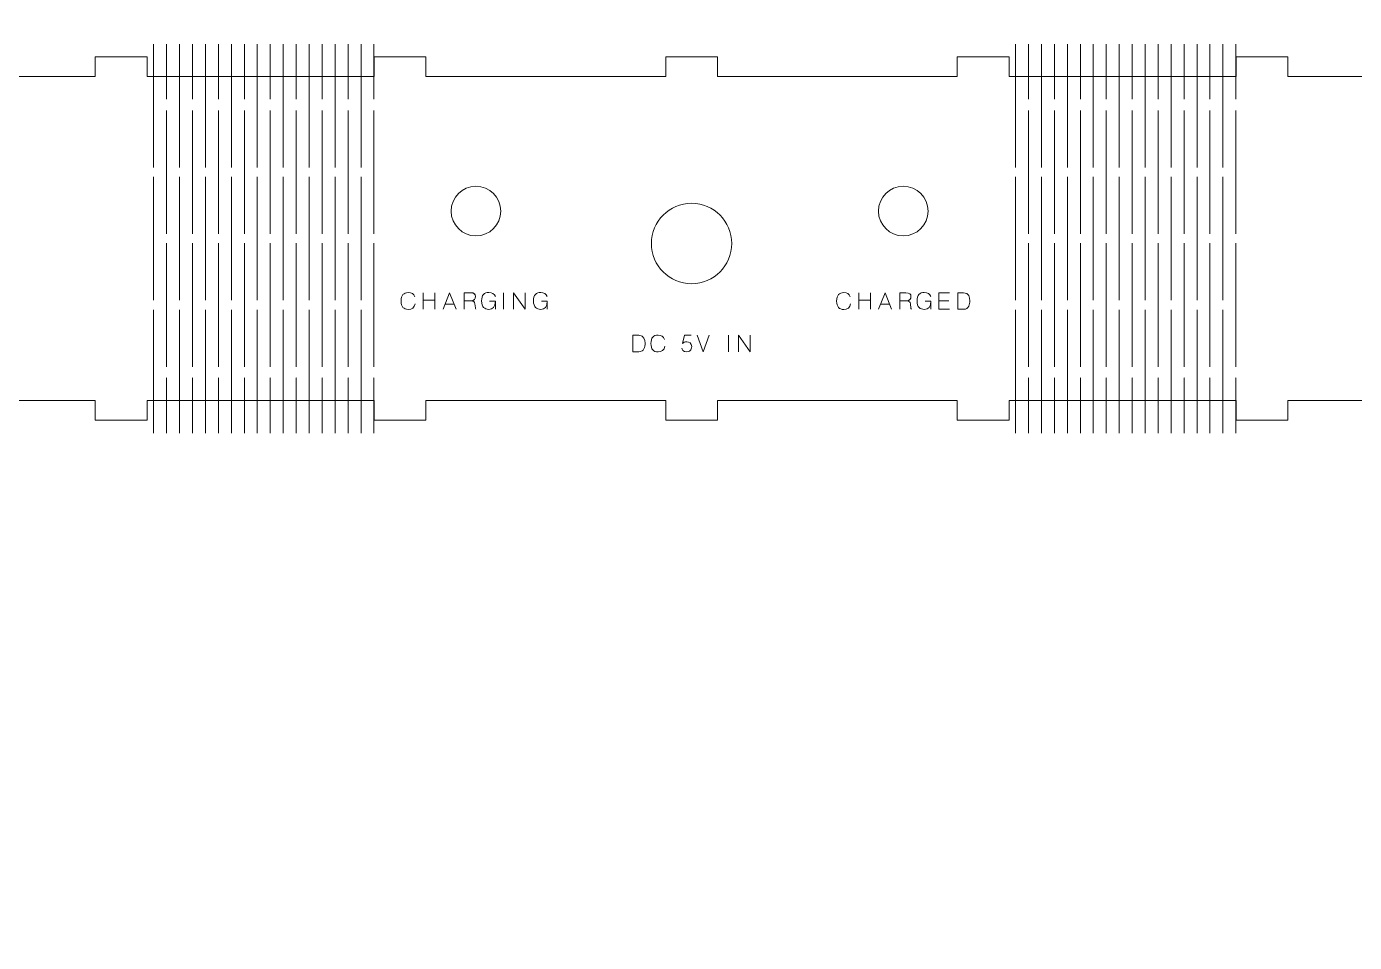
# Model space of a CAD drawing. Header units: inches. Extents: x 15 to 785, y -665 to -15.
# Drawn here: x 195.1 to 400, y -337.8 to -196.5 of the extents above; entities that cross this region are included whole.
import ezdxf

# ---------------------------------------------------------------- set-up
doc = ezdxf.new("R2010")
doc.units = ezdxf.units.IN
doc.header["$MEASUREMENT"] = 0
doc.layers.add('Layer 1', color=7, linetype='Continuous')

# ---------------------------------------------------------------- blocks, each defined once
blk = doc.blocks.new('block 2')
at = {"layer": 'Layer 1', "color": 179, "lineweight": 9, "true_color": 0x231f20}
blk.add_open_spline([(785, -570), (785, -578.28), (778.28, -585), (770, -585), (770, -585), (30, -585), (30, -585), (21.72, -585), (15, -578.28), (15, -570), (15, -570), (15, -30), (15, -30), (15, -21.72), (21.72, -15), (30, -15), (30, -15), (770, -15), (770, -15), (778.28, -15), (785, -21.72), (785, -30), (785, -30), (785, -570), (785, -570)], degree=3, knots=[0, 0, 0, 0, 1, 1, 1, 2, 2, 2, 3, 3, 3, 4, 4, 4, 5, 5, 5, 6, 6, 6, 7, 7, 7, 8, 8, 8, 8], dxfattribs=at)
blk = doc.blocks.new('block 4')
at = {"layer": 'Layer 1', "color": 30, "lineweight": 9, "true_color": 0xf89725}
for points, knots in [([(288.67, -246.69), (288.67, -246.69), (288.67, -244.14), (288.67, -244.14), (288.67, -244.14), (289.58, -244.14), (289.58, -244.14), (290.42, -244.14), (290.52, -244.85), (290.54, -245.38), (290.57, -245.91), (290.39, -246.69), (289.58, -246.69), (289.58, -246.69), (288.67, -246.69), (288.67, -246.69)], [0, 0, 0, 0, 1, 1, 1, 2, 2, 2, 3, 3, 3, 4, 4, 4, 5, 5, 5, 5]), ([(288.67, -246.69), (288.67, -246.69), (288.67, -244.14), (288.67, -244.14), (288.67, -244.14), (289.58, -244.14), (289.58, -244.14), (290.42, -244.14), (290.52, -244.85), (290.54, -245.38), (290.57, -245.91), (290.39, -246.69), (289.58, -246.69), (289.58, -246.69), (288.67, -246.69), (288.67, -246.69)], [0, 0, 0, 0, 1, 1, 1, 2, 2, 2, 3, 3, 3, 4, 4, 4, 5, 5, 5, 5]), ([(293.6, -245.83), (293.48, -246.44), (293.12, -246.71), (292.54, -246.71), (291.84, -246.71), (291.44, -246.32), (291.44, -245.41), (291.44, -244.51), (291.84, -244.11), (292.54, -244.11), (293.04, -244.11), (293.39, -244.32), (293.54, -244.77), (293.39, -244.32), (293.04, -244.11), (292.54, -244.11), (291.84, -244.11), (291.44, -244.51), (291.44, -245.41), (291.44, -246.32), (291.84, -246.71), (292.54, -246.71), (293.12, -246.71), (293.48, -246.44), (293.6, -245.83)], [0, 0, 0, 0, 1, 1, 1, 2, 2, 2, 3, 3, 3, 4, 4, 4, 5, 5, 5, 6, 6, 6, 7, 7, 7, 8, 8, 8, 8]), ([(296.6, -244.14), (296.6, -244.14), (296.32, -245.41), (296.32, -245.41), (296.52, -245.24), (296.64, -245.14), (296.99, -245.14), (297.34, -245.14), (297.74, -245.37), (297.74, -245.87), (297.74, -246.08), (297.62, -246.7), (296.99, -246.7), (296.36, -246.7), (296.27, -246.33), (296.23, -246.13), (296.27, -246.33), (296.36, -246.7), (296.99, -246.7), (297.62, -246.7), (297.74, -246.08), (297.74, -245.87), (297.74, -245.37), (297.34, -245.14), (296.99, -245.14), (296.64, -245.14), (296.52, -245.24), (296.32, -245.41), (296.32, -245.41), (296.6, -244.14), (296.6, -244.14), (296.6, -244.14), (297.66, -244.14), (297.66, -244.14), (297.66, -244.14), (296.6, -244.14), (296.6, -244.14)], [0, 0, 0, 0, 1, 1, 1, 2, 2, 2, 3, 3, 3, 4, 4, 4, 5, 5, 5, 6, 6, 6, 7, 7, 7, 8, 8, 8, 9, 9, 9, 10, 10, 10, 11, 11, 11, 12, 12, 12, 12]), ([(300.42, -244.14), (300.42, -244.14), (299.5, -246.69), (299.5, -246.69), (299.5, -246.69), (298.57, -244.14), (298.57, -244.14), (298.57, -244.14), (299.5, -246.69), (299.5, -246.69), (299.5, -246.69), (300.42, -244.14), (300.42, -244.14)], [0, 0, 0, 0, 1, 1, 1, 2, 2, 2, 3, 3, 3, 4, 4, 4, 4]), ([(303.42, -246.69), (303.42, -246.69), (303.42, -244.14), (303.42, -244.14), (303.42, -244.14), (303.42, -246.69), (303.42, -246.69)], [0, 0, 0, 0, 1, 1, 1, 2, 2, 2, 2]), ([(304.97, -246.69), (304.97, -246.69), (304.97, -244.14), (304.97, -244.14), (304.97, -244.14), (306.78, -246.69), (306.78, -246.69), (306.78, -246.69), (306.78, -244.14), (306.78, -244.14), (306.78, -244.14), (306.78, -246.69), (306.78, -246.69), (306.78, -246.69), (304.97, -244.14), (304.97, -244.14), (304.97, -244.14), (304.97, -246.69), (304.97, -246.69)], [0, 0, 0, 0, 1, 1, 1, 2, 2, 2, 3, 3, 3, 4, 4, 4, 5, 5, 5, 6, 6, 6, 6])]:
    blk.add_open_spline(points, degree=3, knots=knots, dxfattribs=at)
blk = doc.blocks.new('block 5')
at = {"layer": 'Layer 1', "color": 30, "lineweight": 9, "true_color": 0xf89725}
blk.add_lwpolyline([(256.31, -240.12), (256.31, -238.72), (258.1, -238.72), (258.1, -240.12), (258.1, -237.58), (258.1, -238.72), (256.31, -238.72), (256.31, -237.58), (256.31, -240.12)], dxfattribs=at)
for points, knots in [([(255.06, -239.27), (254.94, -239.88), (254.58, -240.15), (254, -240.15), (253.3, -240.15), (252.9, -239.75), (252.9, -238.85), (252.9, -237.95), (253.3, -237.55), (254, -237.55), (254.5, -237.55), (254.85, -237.76), (255, -238.21), (254.85, -237.76), (254.5, -237.55), (254, -237.55), (253.3, -237.55), (252.9, -237.95), (252.9, -238.85), (252.9, -239.75), (253.3, -240.15), (254, -240.15), (254.58, -240.15), (254.94, -239.88), (255.06, -239.27)], [0, 0, 0, 0, 1, 1, 1, 2, 2, 2, 3, 3, 3, 4, 4, 4, 5, 5, 5, 6, 6, 6, 7, 7, 7, 8, 8, 8, 8]), ([(259.37, -240.12), (259.37, -240.12), (260.38, -237.58), (260.38, -237.58), (260.38, -237.58), (261.39, -240.12), (261.39, -240.12), (261.39, -240.12), (260.38, -237.58), (260.38, -237.58), (260.38, -237.58), (259.37, -240.12), (259.37, -240.12)], [0, 0, 0, 0, 1, 1, 1, 2, 2, 2, 3, 3, 3, 4, 4, 4, 4]), ([(262.63, -240.12), (262.63, -240.12), (262.63, -237.58), (262.63, -237.58), (262.63, -237.58), (263.56, -237.58), (263.56, -237.58), (264.21, -237.58), (264.35, -237.8), (264.36, -238.14), (264.38, -238.49), (264.21, -238.82), (263.63, -238.82), (263.63, -238.82), (262.63, -238.82), (262.63, -238.82), (262.63, -238.82), (263.63, -238.82), (263.63, -238.82), (264.19, -238.82), (264.38, -238.49), (264.36, -238.14), (264.35, -237.8), (264.19, -237.58), (263.56, -237.58), (263.56, -237.58), (262.63, -237.58), (262.63, -237.58), (262.63, -237.58), (262.63, -240.12), (262.63, -240.12)], [0, 0, 0, 0, 1, 1, 1, 2, 2, 2, 3, 3, 3, 4, 4, 4, 5, 5, 5, 6, 6, 6, 7, 7, 7, 8, 8, 8, 9, 9, 9, 10, 10, 10, 10]), ([(266.53, -238.89), (266.53, -238.89), (267.44, -238.89), (267.44, -238.89), (267.44, -239.76), (267.05, -240.14), (266.42, -240.14), (265.8, -240.14), (265.31, -239.81), (265.31, -238.85), (265.31, -237.88), (265.73, -237.55), (266.42, -237.55), (266.92, -237.55), (267.28, -237.72), (267.44, -238.18), (267.28, -237.72), (266.92, -237.55), (266.42, -237.55), (265.73, -237.55), (265.31, -237.88), (265.31, -238.85), (265.31, -239.81), (265.8, -240.14), (266.42, -240.14), (267.05, -240.14), (267.44, -239.76), (267.44, -238.89), (267.44, -238.89), (266.53, -238.89), (266.53, -238.89)], [0, 0, 0, 0, 1, 1, 1, 2, 2, 2, 3, 3, 3, 4, 4, 4, 5, 5, 5, 6, 6, 6, 7, 7, 7, 8, 8, 8, 9, 9, 9, 10, 10, 10, 10]), ([(268.69, -240.12), (268.69, -240.12), (268.69, -237.58), (268.69, -237.58), (268.69, -237.58), (268.69, -240.12), (268.69, -240.12)], [0, 0, 0, 0, 1, 1, 1, 2, 2, 2, 2]), ([(270.24, -240.12), (270.24, -240.12), (270.24, -237.58), (270.24, -237.58), (270.24, -237.58), (272.05, -240.12), (272.05, -240.12), (272.05, -240.12), (272.05, -237.58), (272.05, -237.58), (272.05, -237.58), (272.05, -240.12), (272.05, -240.12), (272.05, -240.12), (270.24, -237.58), (270.24, -237.58), (270.24, -237.58), (270.24, -240.12), (270.24, -240.12)], [0, 0, 0, 0, 1, 1, 1, 2, 2, 2, 3, 3, 3, 4, 4, 4, 5, 5, 5, 6, 6, 6, 6]), ([(275.45, -238.89), (275.45, -239.76), (275.06, -240.14), (274.44, -240.14), (273.81, -240.14), (273.32, -239.81), (273.32, -238.85), (273.32, -237.88), (273.74, -237.55), (274.44, -237.55), (274.93, -237.55), (275.29, -237.72), (275.45, -238.18), (275.29, -237.72), (274.93, -237.55), (274.44, -237.55), (273.74, -237.55), (273.32, -237.88), (273.32, -238.85), (273.32, -239.81), (273.81, -240.14), (274.44, -240.14), (275.06, -240.14), (275.45, -239.76), (275.45, -238.89), (275.45, -238.89), (274.55, -238.89), (274.55, -238.89), (274.55, -238.89), (275.45, -238.89), (275.45, -238.89)], [0, 0, 0, 0, 1, 1, 1, 2, 2, 2, 3, 3, 3, 4, 4, 4, 5, 5, 5, 6, 6, 6, 7, 7, 7, 8, 8, 8, 9, 9, 9, 10, 10, 10, 10]), ([(259.69, -239.32), (259.69, -239.32), (261.07, -239.32), (261.07, -239.32), (261.07, -239.32), (259.69, -239.32), (259.69, -239.32)], [0, 0, 0, 0, 1, 1, 1, 2, 2, 2, 2]), ([(264.44, -240.12), (264.37, -240.07), (264.35, -239.97), (264.35, -239.93), (264.35, -239.93), (264.29, -239.29), (264.29, -239.29), (264.27, -239.02), (264.07, -238.82), (263.68, -238.82), (264.07, -238.82), (264.27, -239.02), (264.29, -239.29), (264.29, -239.29), (264.35, -239.93), (264.35, -239.93), (264.35, -239.97), (264.37, -240.07), (264.44, -240.12)], [0, 0, 0, 0, 1, 1, 1, 2, 2, 2, 3, 3, 3, 4, 4, 4, 5, 5, 5, 6, 6, 6, 6]), ([(267.44, -240.12), (267.44, -240.12), (267.44, -238.89), (267.44, -238.89), (267.44, -238.89), (267.44, -240.12), (267.44, -240.12)], [0, 0, 0, 0, 1, 1, 1, 2, 2, 2, 2]), ([(275.45, -238.89), (275.45, -238.89), (275.45, -240.12), (275.45, -240.12), (275.45, -240.12), (275.45, -238.89), (275.45, -238.89)], [0, 0, 0, 0, 1, 1, 1, 2, 2, 2, 2])]:
    blk.add_open_spline(points, degree=3, knots=knots, dxfattribs=at)
blk = doc.blocks.new('block 8')
at = {"layer": 'Layer 1', "color": 30, "lineweight": 9, "true_color": 0xf89725}
blk.add_lwpolyline([(323.51, -240.13), (323.51, -238.72), (325.31, -238.72), (325.31, -240.13), (325.31, -237.59), (325.31, -238.72), (323.51, -238.72), (323.51, -237.59), (323.51, -240.13)], dxfattribs=at)
for points, knots in [([(322.26, -239.27), (322.15, -239.88), (321.78, -240.16), (321.2, -240.16), (320.5, -240.16), (320.1, -239.76), (320.1, -238.86), (320.1, -237.96), (320.5, -237.55), (321.2, -237.55), (321.7, -237.55), (322.05, -237.76), (322.2, -238.21), (322.05, -237.76), (321.7, -237.55), (321.2, -237.55), (320.5, -237.55), (320.1, -237.96), (320.1, -238.86), (320.1, -239.76), (320.5, -240.16), (321.2, -240.16), (321.78, -240.16), (322.15, -239.88), (322.26, -239.27)], [0, 0, 0, 0, 1, 1, 1, 2, 2, 2, 3, 3, 3, 4, 4, 4, 5, 5, 5, 6, 6, 6, 7, 7, 7, 8, 8, 8, 8]), ([(326.57, -240.13), (326.57, -240.13), (327.58, -237.59), (327.58, -237.59), (327.58, -237.59), (328.59, -240.13), (328.59, -240.13), (328.59, -240.13), (327.58, -237.59), (327.58, -237.59), (327.58, -237.59), (326.57, -240.13), (326.57, -240.13)], [0, 0, 0, 0, 1, 1, 1, 2, 2, 2, 3, 3, 3, 4, 4, 4, 4]), ([(329.84, -240.13), (329.84, -240.13), (329.84, -237.59), (329.84, -237.59), (329.84, -237.59), (330.76, -237.59), (330.76, -237.59), (331.41, -237.59), (331.55, -237.81), (331.57, -238.15), (331.58, -238.49), (331.41, -238.83), (330.83, -238.83), (330.83, -238.83), (329.84, -238.83), (329.84, -238.83), (329.84, -238.83), (330.83, -238.83), (330.83, -238.83), (331.4, -238.83), (331.58, -238.49), (331.57, -238.15), (331.55, -237.81), (331.4, -237.59), (330.76, -237.59), (330.76, -237.59), (329.84, -237.59), (329.84, -237.59), (329.84, -237.59), (329.84, -240.13), (329.84, -240.13)], [0, 0, 0, 0, 1, 1, 1, 2, 2, 2, 3, 3, 3, 4, 4, 4, 5, 5, 5, 6, 6, 6, 7, 7, 7, 8, 8, 8, 9, 9, 9, 10, 10, 10, 10]), ([(334.64, -238.89), (334.64, -239.76), (334.25, -240.15), (333.63, -240.15), (333, -240.15), (332.51, -239.82), (332.51, -238.86), (332.51, -237.89), (332.93, -237.55), (333.63, -237.55), (334.12, -237.55), (334.48, -237.73), (334.64, -238.18), (334.48, -237.73), (334.12, -237.55), (333.63, -237.55), (332.93, -237.55), (332.51, -237.89), (332.51, -238.86), (332.51, -239.82), (333, -240.15), (333.63, -240.15), (334.25, -240.15), (334.64, -239.76), (334.64, -238.89), (334.64, -238.89), (333.74, -238.89), (333.74, -238.89), (333.74, -238.89), (334.64, -238.89), (334.64, -238.89)], [0, 0, 0, 0, 1, 1, 1, 2, 2, 2, 3, 3, 3, 4, 4, 4, 5, 5, 5, 6, 6, 6, 7, 7, 7, 8, 8, 8, 9, 9, 9, 10, 10, 10, 10]), ([(337.53, -240.13), (337.53, -240.13), (335.89, -240.13), (335.89, -240.13), (335.89, -240.13), (335.89, -237.6), (335.89, -237.6), (335.89, -237.6), (337.53, -237.6), (337.53, -237.6), (337.53, -237.6), (335.89, -237.6), (335.89, -237.6), (335.89, -237.6), (335.89, -240.13), (335.89, -240.13), (335.89, -240.13), (337.53, -240.13), (337.53, -240.13)], [0, 0, 0, 0, 1, 1, 1, 2, 2, 2, 3, 3, 3, 4, 4, 4, 5, 5, 5, 6, 6, 6, 6]), ([(338.78, -240.13), (338.78, -240.13), (338.78, -237.59), (338.78, -237.59), (338.78, -237.59), (339.69, -237.59), (339.69, -237.59), (340.53, -237.59), (340.63, -238.29), (340.65, -238.82), (340.68, -239.35), (340.5, -240.13), (339.69, -240.13), (339.69, -240.13), (338.78, -240.13), (338.78, -240.13)], [0, 0, 0, 0, 1, 1, 1, 2, 2, 2, 3, 3, 3, 4, 4, 4, 5, 5, 5, 5]), ([(338.78, -240.13), (338.78, -240.13), (338.78, -237.59), (338.78, -237.59), (338.78, -237.59), (339.69, -237.59), (339.69, -237.59), (340.53, -237.59), (340.63, -238.29), (340.65, -238.82), (340.68, -239.35), (340.5, -240.13), (339.69, -240.13), (339.69, -240.13), (338.78, -240.13), (338.78, -240.13)], [0, 0, 0, 0, 1, 1, 1, 2, 2, 2, 3, 3, 3, 4, 4, 4, 5, 5, 5, 5]), ([(326.89, -239.33), (326.89, -239.33), (328.27, -239.33), (328.27, -239.33), (328.27, -239.33), (326.89, -239.33), (326.89, -239.33)], [0, 0, 0, 0, 1, 1, 1, 2, 2, 2, 2]), ([(331.64, -240.13), (331.57, -240.08), (331.56, -239.98), (331.56, -239.94), (331.56, -239.94), (331.49, -239.3), (331.49, -239.3), (331.47, -239.02), (331.27, -238.83), (330.88, -238.83), (331.27, -238.83), (331.47, -239.02), (331.49, -239.3), (331.49, -239.3), (331.56, -239.94), (331.56, -239.94), (331.56, -239.98), (331.57, -240.08), (331.64, -240.13)], [0, 0, 0, 0, 1, 1, 1, 2, 2, 2, 3, 3, 3, 4, 4, 4, 5, 5, 5, 6, 6, 6, 6]), ([(334.64, -238.89), (334.64, -238.89), (334.64, -240.13), (334.64, -240.13), (334.64, -240.13), (334.64, -238.89), (334.64, -238.89)], [0, 0, 0, 0, 1, 1, 1, 2, 2, 2, 2]), ([(337.39, -238.83), (337.39, -238.83), (335.89, -238.83), (335.89, -238.83), (335.89, -238.83), (337.39, -238.83), (337.39, -238.83)], [0, 0, 0, 0, 1, 1, 1, 2, 2, 2, 2])]:
    blk.add_open_spline(points, degree=3, knots=knots, dxfattribs=at)

msp = doc.modelspace()

# ---------------------------------------------------------------- linework, layer by layer
at = {"layer": 'Layer 1', "color": 225, "lineweight": 9, "true_color": 0xa54686}
for points in [[(214.71, -218.25), (214.71, -199.23)], [(216.71, -207.74), (216.71, -199.23)], [(218.71, -218.25), (218.71, -199.23)], [(220.71, -207.74), (220.71, -199.23)], [(222.71, -218.25), (222.71, -199.23)], [(224.71, -207.74), (224.71, -199.23)], [(226.71, -218.25), (226.71, -199.23)], [(228.71, -207.74), (228.71, -199.23)], [(230.71, -218.25), (230.71, -199.23)], [(232.71, -207.74), (232.71, -199.23)], [(234.71, -218.25), (234.71, -199.23)], [(236.71, -207.74), (236.71, -199.23)], [(238.71, -218.25), (238.71, -199.23)], [(240.71, -207.74), (240.71, -199.23)], [(242.71, -218.25), (242.71, -199.23)], [(244.71, -207.74), (244.71, -199.23)], [(246.71, -218.25), (246.71, -199.23)], [(248.71, -207.74), (248.71, -199.23)], [(347.71, -218.25), (347.71, -199.23)], [(349.71, -207.74), (349.71, -199.23)], [(351.71, -218.25), (351.71, -199.23)], [(353.71, -207.74), (353.71, -199.23)], [(355.71, -218.25), (355.71, -199.23)], [(357.71, -207.74), (357.71, -199.23)], [(359.71, -218.25), (359.71, -199.23)], [(361.71, -207.74), (361.71, -199.23)], [(363.71, -218.25), (363.71, -199.23)], [(365.71, -207.74), (365.71, -199.23)], [(367.71, -218.25), (367.71, -199.23)], [(369.71, -207.74), (369.71, -199.23)], [(371.71, -218.25), (371.71, -199.23)], [(373.71, -207.74), (373.71, -199.23)], [(375.71, -218.25), (375.71, -199.23)], [(377.71, -207.74), (377.71, -199.23)], [(379.71, -218.25), (379.71, -199.23)], [(381.71, -207.74), (381.71, -199.23)], [(216.71, -228.49), (216.71, -209.46)], [(220.71, -228.49), (220.71, -209.46)], [(224.71, -228.49), (224.71, -209.46)], [(228.71, -228.49), (228.71, -209.46)], [(232.71, -228.49), (232.71, -209.46)], [(236.71, -228.49), (236.71, -209.46)], [(240.71, -228.49), (240.71, -209.46)], [(244.71, -228.49), (244.71, -209.46)], [(248.71, -228.49), (248.71, -209.46)], [(349.71, -228.49), (349.71, -209.46)], [(353.71, -228.49), (353.71, -209.46)], [(357.71, -228.49), (357.71, -209.46)], [(361.71, -228.49), (361.71, -209.46)], [(365.71, -228.49), (365.71, -209.46)], [(369.71, -228.49), (369.71, -209.46)], [(373.71, -228.49), (373.71, -209.46)], [(377.71, -228.49), (377.71, -209.46)], [(381.71, -228.49), (381.71, -209.46)], [(214.71, -238.74), (214.71, -219.71)], [(218.71, -238.74), (218.71, -219.71)], [(222.71, -238.74), (222.71, -219.71)], [(226.71, -238.74), (226.71, -219.71)], [(230.71, -238.74), (230.71, -219.71)], [(234.71, -238.74), (234.71, -219.71)], [(238.71, -238.74), (238.71, -219.71)], [(242.71, -238.74), (242.71, -219.71)], [(246.71, -238.74), (246.71, -219.71)], [(347.71, -238.74), (347.71, -219.71)], [(351.71, -238.74), (351.71, -219.71)], [(355.71, -238.74), (355.71, -219.71)], [(359.71, -238.74), (359.71, -219.71)], [(363.71, -238.74), (363.71, -219.71)], [(367.71, -238.74), (367.71, -219.71)], [(371.71, -238.74), (371.71, -219.71)], [(375.71, -238.74), (375.71, -219.71)], [(379.71, -238.74), (379.71, -219.71)], [(216.71, -248.99), (216.71, -229.96)], [(220.71, -248.99), (220.71, -229.96)], [(224.71, -248.99), (224.71, -229.96)], [(228.71, -248.99), (228.71, -229.96)], [(232.71, -248.99), (232.71, -229.96)], [(236.71, -248.99), (236.71, -229.96)], [(240.71, -248.99), (240.71, -229.96)], [(244.71, -248.99), (244.71, -229.96)], [(248.71, -248.99), (248.71, -229.96)], [(349.71, -248.99), (349.71, -229.96)], [(353.71, -248.99), (353.71, -229.96)], [(357.71, -248.99), (357.71, -229.96)], [(361.71, -248.99), (361.71, -229.96)], [(365.71, -248.99), (365.71, -229.96)], [(369.71, -248.99), (369.71, -229.96)], [(373.71, -248.99), (373.71, -229.96)], [(377.71, -248.99), (377.71, -229.96)], [(381.71, -248.99), (381.71, -229.96)], [(214.71, -259.23), (214.71, -240.2)], [(214.71, -240.4), (214.71, -240.4)], [(218.71, -259.23), (218.71, -240.2)], [(218.71, -240.4), (218.71, -240.4)], [(222.71, -259.23), (222.71, -240.2)], [(222.71, -240.4), (222.71, -240.4)], [(226.71, -259.23), (226.71, -240.2)], [(226.71, -240.4), (226.71, -240.4)], [(230.71, -259.23), (230.71, -240.2)], [(230.71, -240.4), (230.71, -240.4)], [(234.71, -259.23), (234.71, -240.2)], [(234.71, -240.4), (234.71, -240.4)], [(238.71, -259.23), (238.71, -240.2)], [(238.71, -240.4), (238.71, -240.4)], [(242.71, -259.23), (242.71, -240.2)], [(242.71, -240.4), (242.71, -240.4)], [(246.71, -259.23), (246.71, -240.2)], [(246.71, -240.4), (246.71, -240.4)], [(347.71, -259.23), (347.71, -240.2)], [(347.71, -240.4), (347.71, -240.4)], [(351.71, -259.23), (351.71, -240.2)], [(351.71, -240.4), (351.71, -240.4)], [(355.71, -259.23), (355.71, -240.2)], [(355.71, -240.4), (355.71, -240.4)], [(359.71, -259.23), (359.71, -240.2)], [(359.71, -240.4), (359.71, -240.4)], [(363.71, -259.23), (363.71, -240.2)], [(363.71, -240.4), (363.71, -240.4)], [(367.71, -259.23), (367.71, -240.2)], [(367.71, -240.4), (367.71, -240.4)], [(371.71, -259.23), (371.71, -240.2)], [(371.71, -240.4), (371.71, -240.4)], [(375.71, -259.23), (375.71, -240.2)], [(375.71, -240.4), (375.71, -240.4)], [(379.71, -259.23), (379.71, -240.2)], [(379.71, -240.4), (379.71, -240.4)], [(216.71, -250.66), (216.71, -250.66)], [(216.71, -259.22), (216.71, -250.71)], [(220.71, -250.66), (220.71, -250.66)], [(220.71, -259.22), (220.71, -250.71)], [(224.71, -250.66), (224.71, -250.66)], [(224.71, -259.22), (224.71, -250.71)], [(228.71, -250.66), (228.71, -250.66)], [(228.71, -259.22), (228.71, -250.71)], [(232.71, -250.66), (232.71, -250.66)], [(232.71, -259.22), (232.71, -250.71)], [(236.71, -250.66), (236.71, -250.66)], [(236.71, -259.22), (236.71, -250.71)], [(240.71, -250.66), (240.71, -250.66)], [(240.71, -259.22), (240.71, -250.71)], [(244.71, -250.66), (244.71, -250.66)], [(244.71, -259.22), (244.71, -250.71)], [(248.71, -250.66), (248.71, -250.66)], [(248.71, -259.22), (248.71, -250.71)], [(349.71, -250.66), (349.71, -250.66)], [(349.71, -259.22), (349.71, -250.71)], [(353.71, -250.66), (353.71, -250.66)], [(353.71, -259.22), (353.71, -250.71)], [(357.71, -250.66), (357.71, -250.66)], [(357.71, -259.22), (357.71, -250.71)], [(361.71, -250.66), (361.71, -250.66)], [(361.71, -259.22), (361.71, -250.71)], [(365.71, -250.66), (365.71, -250.66)], [(365.71, -259.22), (365.71, -250.71)], [(369.71, -250.66), (369.71, -250.66)], [(369.71, -259.22), (369.71, -250.71)], [(373.71, -250.66), (373.71, -250.66)], [(373.71, -259.22), (373.71, -250.71)], [(377.71, -250.66), (377.71, -250.66)], [(377.71, -259.22), (377.71, -250.71)], [(381.71, -250.66), (381.71, -250.66)], [(381.71, -259.22), (381.71, -250.71)]]:
    msp.add_lwpolyline(points, dxfattribs=at)
at = {"layer": 'Layer 1', "color": 179, "lineweight": 9, "true_color": 0x231f20}
for points in [[(426.72, -204.22), (389.73, -204.22), (389.73, -201.22), (381.74, -201.22), (381.74, -204.22), (346.71, -204.22), (346.71, -201.22), (338.71, -201.22), (338.71, -204.22), (301.72, -204.22), (301.72, -201.22), (293.72, -201.22), (293.72, -204.22), (256.73, -204.22), (256.73, -201.22), (248.74, -201.22), (248.74, -204.22), (213.71, -204.22), (213.71, -201.22), (205.71, -201.22), (205.71, -204.22), (168.72, -204.22)], [(168.72, -254.22), (205.71, -254.22), (205.71, -257.22), (213.71, -257.22), (213.71, -254.22), (248.73, -254.22), (248.73, -257.22), (256.73, -257.22), (256.73, -254.22), (293.72, -254.22), (293.72, -257.22), (301.72, -257.22), (301.72, -254.22), (338.71, -254.22), (338.71, -257.22), (346.71, -257.22), (346.71, -254.22), (381.73, -254.22), (381.73, -257.22), (389.73, -257.22), (389.73, -254.22), (426.72, -254.22)]]:
    msp.add_lwpolyline(points, dxfattribs=at)
for points in [[(268.27, -224.99), (268.27, -227.1), (266.55, -228.82), (264.44, -228.82), (262.33, -228.82), (260.62, -227.1), (260.62, -224.99), (260.62, -222.88), (262.33, -221.16), (264.44, -221.16), (266.55, -221.16), (268.27, -222.88), (268.27, -224.99)], [(334.2, -224.99), (334.2, -227.1), (332.49, -228.82), (330.38, -228.82), (328.27, -228.82), (326.55, -227.1), (326.55, -224.99), (326.55, -222.88), (328.27, -221.16), (330.38, -221.16), (332.49, -221.16), (334.2, -222.88), (334.2, -224.99)], [(303.92, -229.99), (303.92, -233.41), (301.15, -236.19), (297.72, -236.19), (294.3, -236.19), (291.52, -233.41), (291.52, -229.99), (291.52, -226.57), (294.3, -223.79), (297.72, -223.79), (301.15, -223.79), (303.92, -226.57), (303.92, -229.99)]]:
    msp.add_open_spline(points, degree=3, knots=[0, 0, 0, 0, 1, 1, 1, 2, 2, 2, 3, 3, 3, 4, 4, 4, 4], dxfattribs=at)

# ---------------------------------------------------------------- block references
at = {"layer": 'Layer 1'}
for name in ['block 2', 'block 5', 'block 8', 'block 4']:
    msp.add_blockref(name, (0, 0), dxfattribs=at)

doc.saveas('drawing.dxf')
